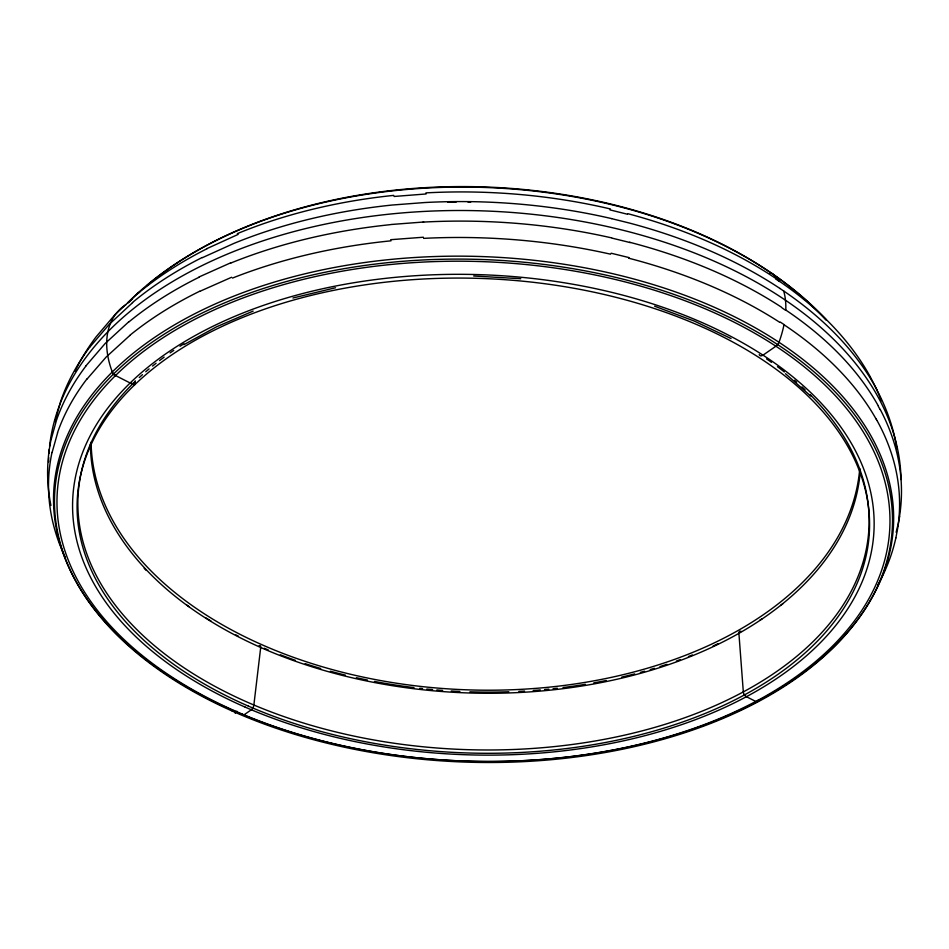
<?xml version="1.0" encoding="UTF-8"?>
<svg xmlns="http://www.w3.org/2000/svg" width="949" height="949" viewBox="0 0 949 949"><rect width="100%" height="100%" fill="white"/><g stroke="black" fill="none" stroke-linecap="round" stroke-linejoin="round"><path stroke-width="1.42" d="M899.664 516.41L897.778 526.47M135.233 380.834L134.414 385.152L113.251 374.381A87.094 58.328 45.5 0 1 125.826 304.7M55.054 421.653L60.57 401.676A423.776 262.802 2 0 1 90.001 346.776M52.088 452.519L57.592 432.874M895.868 537.964L897.73 528.024A425.698 258.187 2 0 0 878.05 422.388L877.006 420.514M90.084 346.8L109.135 324.451L132.599 302.648M86.051 365.709L105.209 343.443L128.827 321.735M87.142 378.936L106.229 356.966L129.764 335.543M138.079 293.158L114.876 314.771L96.027 336.942A418.106 261.141 2 0 0 74.971 371.344M183.904 344.665L216.645 326.753L253.134 311.094M206.989 248.579L238.175 234.391M202.41 257.665L234.035 243.347A423.764 262.695 2 0 1 392.317 205.02L424.891 202.528A423.764 262.695 2 0 1 611.666 218.614M199.16 276.918L231.058 262.648M199.836 291.331L231.603 277.262M292.944 297.998L335.555 287.749M394.072 196.467L426.125 193.964M390.774 224.522L423.657 222.007M390.668 239.694L423.384 237.226M473.693 275.993L520.776 278.721M611.144 253.229L629.021 257.582M612.212 238.175L630.172 242.576M609.946 209.883L627.455 214.237M611.666 218.65L629.448 223.062A423.764 262.695 2 0 1 779.948 288.46M654.62 306.195L694.502 321.153L731.062 338.544M780.292 322.091L784.028 324.546A89.372 48.957 -56.5 0 1 779.058 342.126A5.136 2.906 -55.4 0 1 776.033 346.124L763.138 355.068A5.101 2.871 -55.8 0 1 759.212 354.558M782.023 307.903L785.772 310.394A89.372 48.957 -56.5 0 0 783.672 290.987L779.948 288.484M775.76 278.994L779.426 281.473A89.372 48.957 -56.5 0 0 771.928 273.466A5.006 2.717 -54.7 0 0 770.042 273.336M785.511 373.728L810.719 396.03M876.188 419.043L876.769 420.087M878.193 406.089L880.031 409.47M875.417 386.99L877.256 390.383M65.113 557.158L64.378 555.568M64.022 554.774L63.31 553.172M62.954 552.377L59.68 544.335M810.138 394.677A395.792 237.606 2 0 1 731.584 697.954A395.792 237.606 2 0 1 217.855 687.93A395.792 237.606 2 0 1 135.102 381.51A4.947 3.393 44.2 0 1 130.203 383.005M139.254 377.583A395.792 237.606 2 0 1 142.457 374.665M145.743 371.771A395.792 237.606 2 0 1 149.1 368.912M152.552 366.065A395.792 237.606 2 0 1 156.075 363.253M159.527 360.584A395.792 237.606 2 0 1 164.141 357.132M170.096 352.886A395.792 237.606 2 0 1 173.762 350.383M180.013 346.266A395.792 237.606 2 0 1 183.845 343.835M766.614 358.947A395.792 237.606 2 0 1 771.501 362.352M777.456 366.682A395.792 237.606 2 0 1 784.36 371.949M794.503 380.264A395.792 237.606 2 0 1 796.686 382.15M801.988 386.895A395.792 237.606 2 0 1 805.084 389.778M127.783 302.707A408.426 257.096 2 0 1 826.425 319.884M741.323 631.5A3.843 2.112 59.4 0 0 738.903 633.268L743.316 691.892A3.95 2.206 60.6 0 0 746.282 696.625L755.629 701.382A3.938 2.183 60.8 0 0 757.8 700.967A71.566 40.19 59.6 0 0 758.358 699.923M860.352 470.004A385.306 241.817 2 0 1 467.643 692.936A385.306 241.817 2 0 1 90.404 444.025M782.925 603.659A389.137 244.878 2 0 1 780.588 605.486M762.106 618.736A389.137 244.878 2 0 1 759.734 620.302M718.156 643.624A389.137 244.878 2 0 1 713.102 646.008M692.414 654.952A389.137 244.878 2 0 1 688.44 656.518M680.421 659.567A389.137 244.878 2 0 1 676.388 661.038M666.85 664.336A389.137 244.878 2 0 1 659.958 666.589M654.407 668.31A389.137 244.878 2 0 1 650.219 669.567M644.596 671.192A389.137 244.878 2 0 1 640.35 672.378M634.679 673.897A389.137 244.878 2 0 1 621.773 677.088M606.245 680.492A389.137 244.878 2 0 1 593.801 682.877M585.462 684.312A389.137 244.878 2 0 1 562.994 687.551M557.336 688.227A389.137 244.878 2 0 1 553.089 688.689M548.83 689.128A389.137 244.878 2 0 1 544.56 689.543M540.289 689.923A389.137 244.878 2 0 1 533.16 690.492M524.572 691.062A389.137 244.878 2 0 1 518.842 691.37M508.806 691.785A389.137 244.878 2 0 1 469.945 691.833M459.874 691.453A389.137 244.878 2 0 1 451.238 690.991M442.625 690.409A389.137 244.878 2 0 1 436.884 689.959M432.59 689.579A389.137 244.878 2 0 1 426.86 689.033M422.566 688.583A389.137 244.878 2 0 1 419.719 688.274M414.013 687.598A389.137 244.878 2 0 1 374.464 681.441M367.488 680.065A389.137 244.878 2 0 1 356.385 677.693M345.365 675.119A389.137 244.878 2 0 1 330.382 671.228M320.703 668.476A389.137 244.878 2 0 1 305.151 663.648M295.412 660.338A389.137 244.878 2 0 1 280.323 654.786M268.223 649.923A389.137 244.878 2 0 1 264.237 648.238M238.377 636.186A389.137 244.878 2 0 1 235.862 634.905M211.022 621.049A389.137 244.878 2 0 1 206.028 617.965M189.124 606.719A389.137 244.878 2 0 1 186.787 605.047M146.217 570.396A389.137 244.878 2 0 1 144.201 568.309M447.726 202.113A389.137 244.878 2 0 1 456.35 201.959M467.881 201.947A389.137 244.878 2 0 1 470.763 201.971M258.97 645.937A3.749 1.59 -65.5 0 1 260.69 647.538L253.869 705.024A3.843 1.661 -66.4 0 1 251.355 709.769L244.035 714.834A3.832 1.637 -66.5 0 1 242.434 714.526A69.846 30.439 -65.6 0 1 242.256 714.039M115.588 375.567A4.982 3.416 43.6 0 1 112.314 371.984M236.859 711.192A10.463 4.425 -66.4 0 1 235.174 713.209M48.601 461.914A426.386 262.6 2 0 1 48.719 457.62M48.957 453.397A426.386 262.6 2 0 1 49.289 449.15M49.585 446.315A426.386 262.6 2 0 1 487.074 211.034A426.386 262.6 2 0 1 901.028 479.565M128.4 302.707A406.801 256.337 2 0 1 132.469 298.662M137.759 293.644A406.801 256.337 2 0 1 139.942 291.663M146.656 285.779A406.801 256.337 2 0 1 825.962 319.943M859.758 468.557A384.736 242.019 2 0 1 467.371 689.84A384.736 242.019 2 0 1 91.092 442.163M779.58 281.378A418.141 261.366 1.9 0 1 870.174 376.634L871.917 380.015A418.165 261.2 2 0 1 881.407 400.751M138.198 293.217A418.058 260.975 1.9 0 1 207.119 248.674M237.345 233.632A418.094 262.173 2.1 0 1 393.74 195.387M425.911 192.884A418.129 262.292 2 0 1 610.456 208.97M627.811 213.679A418.129 261.829 1.9 0 1 776.223 278.721M895.844 537.988A425.698 258.187 2 0 1 878.003 584.679M59.597 544.204A425.698 258.187 2 0 1 52.005 452.388M57.498 432.744A425.698 258.187 2 0 1 87.047 378.805M129.645 335.483A425.615 258.306 2 0 1 199.705 291.236M232.505 278.069A425.698 257.132 1.8 0 1 391.035 240.821M423.61 238.365A425.721 257.037 1.9 0 1 610.61 254.19M628.629 258.175A425.71 257.511 2 0 1 779.793 322.375M783.85 324.641A425.686 257.986 2 0 1 876.117 419.067M86.145 365.733A427.216 261.236 1.9 0 0 56.454 420.348L50.938 440.229A427.204 261.544 2.1 0 0 50.938 505.461M880.209 409.434A427.204 261.414 1.8 0 1 899.51 516.398M230.548 263.146A427.204 261.414 1.8 0 1 390.181 224.676M423.052 222.102A427.204 261.414 1.8 0 1 611.619 237.879M629.578 242.244A427.204 261.414 1.8 0 1 781.561 307.262M785.523 309.872A427.204 261.414 1.8 0 1 878.05 405.472M129.017 321.83A427.228 261.094 1.9 0 1 199.373 277.084M783.459 290.821A423.764 262.695 2 0 1 875.298 386.777M132.421 302.565A423.788 262.956 2 0 1 202.196 257.499M877.09 390.419A423.752 262.6 2.1 0 1 896.971 449.387M897.54 526.446A427.216 261.129 1.8 0 1 896.129 532.27M245.162 707.112A400.941 240.144 2 0 0 872.819 543.196A400.941 240.144 2 0 0 302.185 293.668A400.941 240.144 2 0 0 245.162 707.112M231.449 709.781A420.241 252.422 2 0 0 891.953 540.847A420.241 252.422 2 0 0 297.393 275.673A420.241 252.422 2 0 0 231.449 709.781M233.976 710.504A416.658 249.872 2 0 0 888.359 542.662A416.658 249.872 2 0 0 298.2 280.667A416.658 249.872 2 0 0 233.976 710.504M248.365 706.103A396.385 237.345 2 0 0 868.323 543.35A396.385 237.345 2 0 0 303.372 297.381A396.385 237.345 2 0 0 248.365 706.103M232.173 711.026A419.161 251.426 2 0 0 890.826 542.579A419.161 251.426 2 0 0 297.583 278.579A419.161 251.426 2 0 0 232.173 711.026"/></g></svg>
